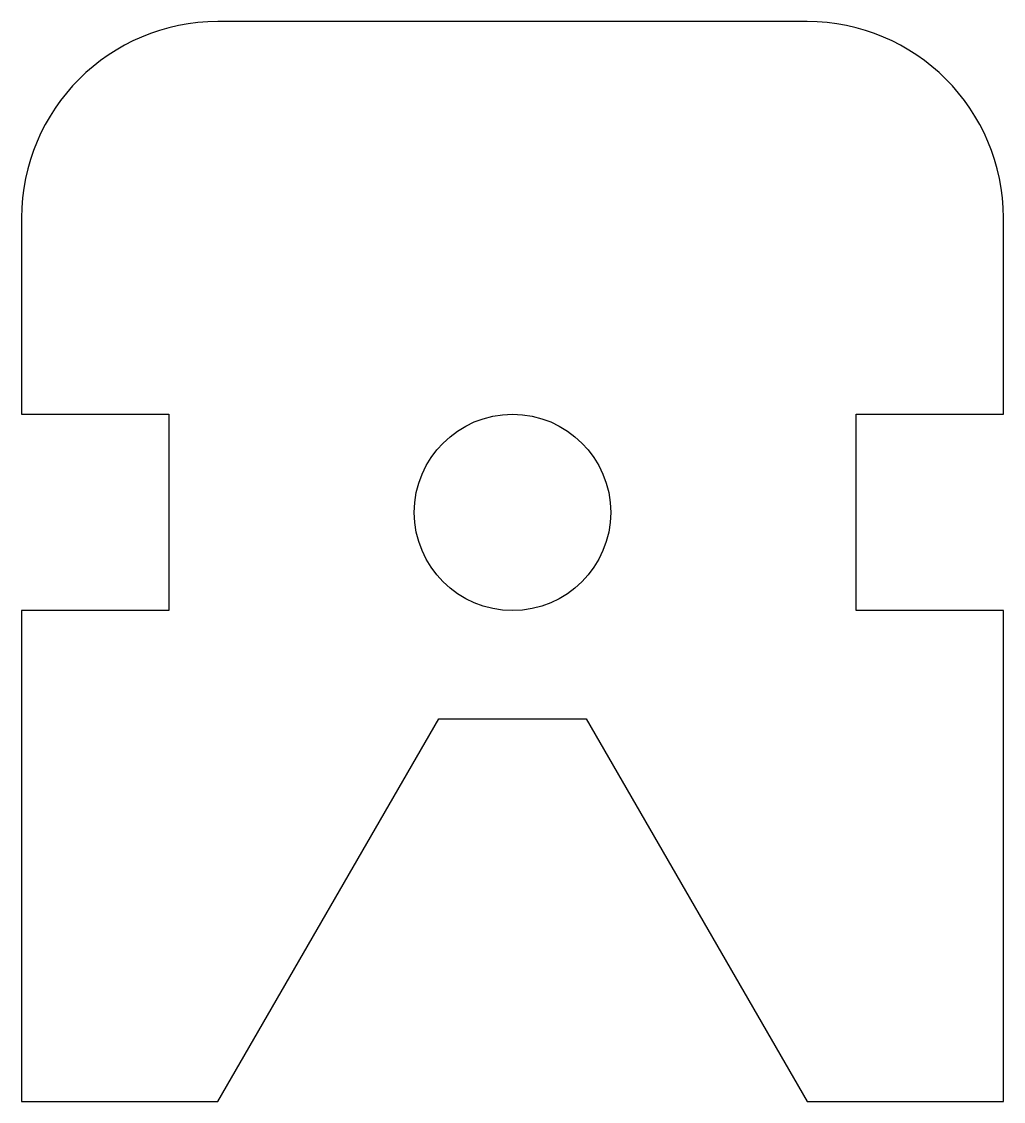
# Model space of a CAD drawing. Header units: metres. Extents: x 3962 to 4012, y -26.3 to 28.7.
import ezdxf

# ---------------------------------------------------------------- set-up
doc = ezdxf.new("R2010")
doc.units = ezdxf.units.M
doc.layers.get('0').update_dxf_attribs({"linetype": 'CONTINUOUS'})

msp = doc.modelspace()

# ---------------------------------------------------------------- linework, layer by layer
msp.add_lwpolyline([(4012.01608, -26.292191), (4012.01608, -1.292191), (4004.51608, -1.292191), (4004.51608, 8.707809), (4012.01608, 8.707809), (4012.01608, 18.707809, 0.414213562), (4002.01608, 28.707809), (3972.01608, 28.707809, 0.414213562), (3962.01608, 18.707809), (3962.01608, 8.707809), (3969.51608, 8.707809), (3969.51608, -1.292191), (3962.01608, -1.292191), (3962.01608, -26.292191), (3972.01608, -26.292191), (3983.26608, -6.80662), (3990.76608, -6.80662), (4002.01608, -26.292191)], format="xyb", close=True)
msp.add_circle((3987.01608, 3.707809), 5)

doc.saveas('drawing.dxf')
